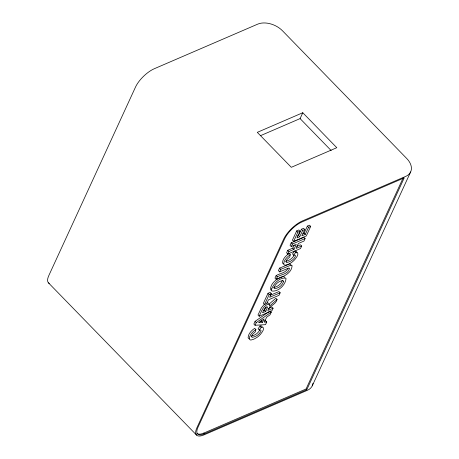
<?xml version="1.0" encoding="UTF-8"?>
<svg xmlns="http://www.w3.org/2000/svg" width="459" height="459" viewBox="0 0 459 459"><rect width="100%" height="100%" fill="white"/><g stroke="black" fill="none" stroke-linecap="round" stroke-linejoin="round"><path stroke-width="0.69" d="M296.732 252.892L296.778 252.238M282.371 280.242C281.407 284.115 277.437 286.932 273.61 287.477M249.099 338.731L248.089 337.899C248.044 333.813 251.469 330.474 254.676 328.334L255.875 329.562L255.33 331.805L252.553 334.37L251.658 336.516A4.114 1.578 -44.2 0 0 252.37 337.313C255.738 336.757 259.111 334.737 260.712 331.639A3.683 1.411 -44.2 0 0 260.643 330.01L259.295 330.027L258.101 328.799L260.018 326.005L261.481 325.976L262.244 326.55M283.513 263.908L282.503 263.082C282.457 258.991 285.882 255.652 289.09 253.517L290.289 254.745L289.744 256.983L286.967 259.547L286.072 261.693A4.114 1.578 -44.2 0 0 286.783 262.491C290.145 261.934 293.525 259.914 295.126 256.822A3.683 1.411 -44.2 0 0 295.057 255.187L293.708 255.204L292.515 253.976L294.431 251.188L295.894 251.153L296.657 251.727M266.042 306.824L264.539 310.158L263.254 310.714M260.454 135.692L300.094 118.6L302.785 112.736L336.797 147.695L291.304 167.311L257.298 132.353L302.785 112.736M269.513 311.277L255.078 321.363L253.85 324.037L255.043 325.265L265.509 324.662L266.742 321.983L265.543 320.755L264.338 320.858M280.174 292.779L269.617 297.329L271.321 293.622L270.127 292.394L267.976 293.324L263.397 303.273L264.591 304.501L266.742 303.577L268.452 299.859L279.009 295.309L280.174 292.779L278.974 291.551L270.282 295.298M288.034 268.412C285.894 272.956 279.984 273.254 276.14 275.578L274.975 278.102L276.169 279.33C282.497 276.955 291.54 273.771 292.108 265.738L291.821 265.348L290.576 265.279L280.765 269.347L279.6 271.877L278.406 270.649L279.565 268.119L289.382 264.051L290.627 264.12L290.983 265.147M294.196 245.031L292.773 248.13L287.77 250.287L286.605 252.811L287.804 254.039L300.507 248.56L301.672 246.035L300.479 244.808L296.772 246.403M301.672 246.035L296.118 248.428L298.396 243.477L303.95 241.078L305.115 238.554L303.921 237.326L291.213 242.805L290.048 245.33L291.241 246.558L296.244 244.4L293.967 249.357L288.963 251.515L287.804 254.039M297.415 236.006L298.545 235.519L301.437 229.236L303.577 228.312L304.77 229.54L302.63 230.464L299.738 236.746L296.921 237.963L300.031 231.204L298.832 229.976L296.686 230.906L292.412 240.189L293.611 241.417L306.314 235.937L310.697 226.413L309.504 225.185L307.358 226.109L304.145 233.103L302.992 233.602M255.043 325.265L256.271 322.591L271.286 312.097L270.093 310.875M264.023 304.633L261.337 307.909L258.004 315L259.197 316.228C261.286 312.005 263.495 304.116 269.45 304.26L269.485 306.233L277.081 299.492L275.888 298.264L269.146 304.036M264.591 304.501L269.169 294.552L271.321 293.622M276.169 279.33L277.334 276.8C281.247 274.419 288.774 273.903 289.531 268.211L288.734 268.022L279.6 271.877M291.241 246.558L292.406 244.033L305.115 238.554M293.611 241.417L297.88 232.134L300.031 231.204M265.738 311.386L267.482 307.306A1.979 0.763 -44.2 0 0 266.931 306.824L264.74 308.316L262.514 312.774L265.738 311.386L264.539 310.158M260.041 321.225L261.349 321.111L261.877 319.975M304.77 229.54L301.879 235.823L305.338 234.331L308.557 227.337L310.697 226.413M262.542 322.338L264.114 318.925L258.606 322.683L262.542 322.338L261.349 321.111M271.286 312.097L270.018 314.851L266.633 317.186L264.327 322.195L266.742 321.983M268.337 308.517L271.871 306.996L273.071 308.224L271.906 310.749L259.197 316.228M277.081 299.492C275.882 304.592 269.502 305.734 267.763 310.508L273.071 308.224M196.94 433.296A17.023 6.529 -44.2 0 0 203.75 433.107L306.073 388.991L403.214 177.782M306.79 389.725L404.23 177.868L301.913 221.99A17.023 6.529 -44.2 0 0 284.672 238.789L197.984 427.266A17.023 6.529 -44.2 0 0 204.467 433.841L306.79 389.725L306.073 388.991M312.235 385.881L410.633 171.936M293.932 255.594C292.326 258.687 288.952 260.706 285.59 261.263M259.519 330.411C257.912 333.509 254.538 335.529 251.176 336.086M293.708 255.204L295.625 252.416L297.558 252.593C298.82 254.997 296.193 257.654 294.867 259.507A8.044 3.087 -44.2 0 1 291.115 262.777L288.252 264.338L285.618 265.147L284.706 265.136L283.696 264.309C283.651 260.219 287.082 256.879 290.289 254.745M259.295 330.027L261.211 327.233L263.145 327.416C264.407 329.814 261.779 332.471 260.454 334.33A8.044 3.087 -44.2 0 1 256.701 337.6L253.838 339.161L251.205 339.97L250.293 339.958L249.283 339.126C249.237 335.041 252.668 331.702 255.875 329.562M279.944 277.557C275.572 279.829 269.794 284.505 270.718 289.853L271.235 290.157M280.449 277.311L282.996 276.542L283.88 276.576L284.85 277.448M266.937 302.98L268.257 303.032L268.544 303.743M300.094 118.6L331.14 150.518M307.358 226.109L308.557 227.337M301.437 229.236L302.63 230.464M304.145 233.103L305.338 234.331M296.686 230.906L297.88 232.134M298.545 235.519L299.738 236.746M291.213 242.805L292.406 244.033M292.773 248.13L293.967 249.357M294.431 251.188L295.625 252.416M287.77 250.287L288.963 251.515M279.565 268.119L280.765 269.347M276.14 275.578L277.334 276.8M267.976 293.324L269.169 294.552M260.018 326.005L261.211 327.233M255.078 321.363L256.271 322.591M203.75 433.107L204.467 433.841M48.488 282.876L196.567 435.098M312.963 383.322A18.544 12.141 24.7 0 1 307.369 390.311L203.985 434.885A18.544 7.114 -44.2 0 1 196.922 427.725L283.61 239.248A18.544 7.114 -44.2 0 1 302.389 220.94L405.773 176.371A18.544 12.141 24.7 0 0 406.754 158.521L282.56 30.851A18.544 12.141 24.7 0 0 257.694 24.149L154.31 68.724A18.544 7.114 -44.2 0 0 135.531 87.026L48.843 275.503A18.544 7.114 -44.2 0 0 49.251 283.427M283.57 281.47C282.56 285.326 278.338 288.688 274.384 288.55A4.515 1.733 -44.2 0 1 274.184 287.214C275.566 283.685 279.416 280.518 283.249 280.719L283.57 281.47M271.717 288.854L271.516 289.95L271.912 291.075C278.355 291.832 285.412 285.079 286.049 278.676L285.699 278.114C279.542 277.374 273.822 283.398 271.717 288.854"/></g></svg>
